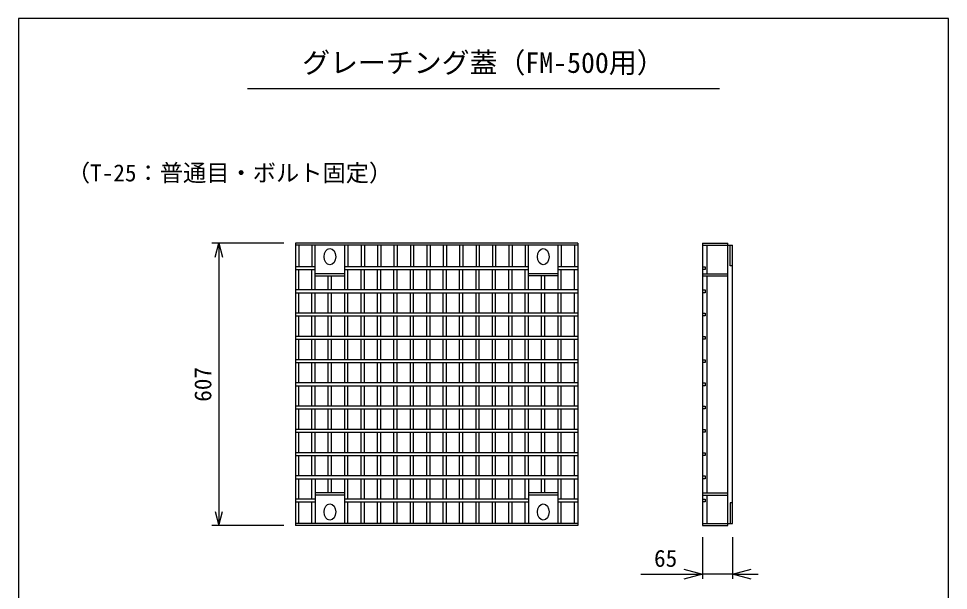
# Model space of a CAD drawing. Units: millimetres, scale not verified. Extents: x -6300 to 6300, y -4455 to 4455.
# Drawn here: x -1053 to 947, y -1344 to -114 of the extents above; entities that cross this region are included whole.
import ezdxf
from ezdxf.enums import TextEntityAlignment as Align

# ---------------------------------------------------------------- set-up
doc = ezdxf.new("R2010")
doc.units = ezdxf.units.MM
doc.header["$LTSCALE"] = 15
for name, color, linetype, lineweight in [('0-0_DIM', 7, 'Continuous', 25), ('0-2_HATCH', 6, 'Continuous', 25), ('0-5_TXT', 7, 'Continuous', 25)]:
    doc.layers.add(name, color=color, linetype=linetype, lineweight=lineweight)
doc.styles.add('ＭＳ ゴシック', font='')
doc.styles.get('ＭＳ ゴシック').set_extended_font_data('MS Gothic')

msp = doc.modelspace()

# ---------------------------------------------------------------- linework, layer by layer
at = {"layer": '0-0_DIM'}
for p, q in [((-482.45, -597.3), (-637.45, -597.3)), ((-622.45, -597.3), (-622.45, -1204.3)), ((-482.45, -1204.3), (-637.45, -1204.3)), ((417.8, -1229.3), (417.8, -1319.3)), ((482.8, -1229.3), (482.8, -1319.3)), ((285.47, -1309.3), (417.8, -1309.3)), ((482.8, -1309.3), (417.8, -1309.3)), ((482.8, -1309.3), (537.8, -1309.3))]:
    msp.add_line(p, q, dxfattribs=at)
for points in [[(-630.48, -627.3), (-622.45, -597.3), (-614.41, -627.3)], [(-630.48, -1174.3), (-622.45, -1204.3), (-614.41, -1174.3)], [(377.8, -1298.58), (417.8, -1309.3), (377.8, -1320.02)], [(522.8, -1320.02), (482.8, -1309.3), (522.8, -1298.58)]]:
    msp.add_lwpolyline(points, dxfattribs=at)
at = {"layer": '0-2_HATCH'}
for p, q in [((-457.45, -597.3), (-457.45, -1204.3)), ((149.55, -597.3), (-457.45, -597.3)), ((149.55, -597.3), (149.55, -1204.3)), ((417.8, -597.3), (417.8, -1204.3)), ((417.8, -597.3), (472.8, -597.3)), ((149.55, -601.8), (-457.45, -601.8)), ((-450.45, -601.8), (-450.45, -647.8)), ((-422.15, -601.8), (-422.15, -647.8)), ((-415.15, -697.8), (-415.15, -601.8)), ((-351.56, -697.8), (-351.56, -601.8)), ((-344.56, -601.8), (-344.56, -647.8)), ((-316.27, -601.8), (-316.27, -647.8)), ((-309.27, -601.8), (-309.27, -647.8)), ((-280.98, -601.8), (-280.98, -647.8)), ((-273.98, -601.8), (-273.98, -647.8)), ((-245.68, -601.8), (-245.68, -647.8)), ((-238.68, -601.8), (-238.68, -647.8)), ((-210.39, -601.8), (-210.39, -647.8)), ((-203.39, -601.8), (-203.39, -647.8)), ((-175.09, -601.8), (-175.09, -647.8)), ((-168.09, -601.8), (-168.09, -647.8)), ((-139.8, -601.8), (-139.8, -647.8)), ((-132.8, -601.8), (-132.8, -647.8)), ((-104.51, -601.8), (-104.51, -647.8)), ((-97.51, -601.8), (-97.51, -647.8)), ((-69.21, -601.8), (-69.21, -647.8)), ((-62.21, -601.8), (-62.21, -647.8)), ((-33.92, -601.8), (-33.92, -647.8)), ((-26.92, -601.8), (-26.92, -647.8)), ((1.38, -601.8), (1.38, -647.8)), ((8.38, -601.8), (8.38, -647.8)), ((36.67, -601.8), (36.67, -647.8)), ((43.67, -697.8), (43.67, -601.8)), ((107.26, -697.8), (107.26, -601.8)), ((114.26, -601.8), (114.26, -647.8)), ((142.55, -601.8), (142.55, -647.8)), ((417.8, -601.8), (482.8, -601.8)), ((427.8, -662.8), (427.8, -601.8)), ((482.8, -1199.8), (482.8, -601.8)), ((-415.15, -647.8), (-457.45, -647.8)), ((-457.45, -653.8), (-415.15, -653.8)), ((-450.45, -697.8), (-450.45, -653.8)), ((-422.15, -697.8), (-422.15, -653.8)), ((43.67, -647.8), (-351.56, -647.8)), ((-351.56, -653.8), (43.67, -653.8)), ((-344.56, -697.8), (-344.56, -653.8)), ((-316.27, -697.8), (-316.27, -653.8)), ((-309.27, -697.8), (-309.27, -653.8)), ((-280.98, -697.8), (-280.98, -653.8)), ((-273.98, -697.8), (-273.98, -653.8)), ((-245.68, -697.8), (-245.68, -653.8)), ((-238.68, -697.8), (-238.68, -653.8)), ((-210.39, -697.8), (-210.39, -653.8)), ((-203.39, -697.8), (-203.39, -653.8)), ((-175.09, -697.8), (-175.09, -653.8)), ((-168.09, -697.8), (-168.09, -653.8)), ((-139.8, -697.8), (-139.8, -653.8)), ((-132.8, -697.8), (-132.8, -653.8)), ((-104.51, -697.8), (-104.51, -653.8)), ((-97.51, -697.8), (-97.51, -653.8)), ((-69.21, -697.8), (-69.21, -653.8)), ((-62.21, -697.8), (-62.21, -653.8)), ((-33.92, -697.8), (-33.92, -653.8)), ((-26.92, -697.8), (-26.92, -653.8)), ((1.38, -697.8), (1.38, -653.8)), ((8.38, -697.8), (8.38, -653.8)), ((36.67, -697.8), (36.67, -653.8)), ((149.55, -647.8), (107.26, -647.8)), ((107.26, -653.8), (149.55, -653.8)), ((114.26, -697.8), (114.26, -653.8)), ((142.55, -697.8), (142.55, -653.8)), ((423.8, -653.8), (417.1, -653.8)), ((-351.56, -662.8), (-415.15, -662.8)), ((-415.15, -667.3), (-351.56, -667.3)), ((-386.86, -697.8), (-386.86, -667.3)), ((-379.86, -697.8), (-379.86, -667.3)), ((107.26, -662.8), (43.67, -662.8)), ((107.26, -667.3), (43.67, -667.3)), ((71.97, -697.8), (71.97, -667.3)), ((78.97, -697.8), (78.97, -667.3)), ((417.8, -662.8), (472.8, -662.8)), ((417.8, -667.3), (472.8, -667.3)), ((427.8, -1134.3), (427.8, -667.3)), ((149.55, -697.8), (-457.45, -697.8)), ((-457.45, -703.8), (149.55, -703.8)), ((-450.45, -747.8), (-450.45, -703.8)), ((-422.15, -747.8), (-422.15, -703.8)), ((-415.15, -747.8), (-415.15, -703.8)), ((-386.86, -747.8), (-386.86, -703.8)), ((-379.86, -747.8), (-379.86, -703.8)), ((-351.56, -747.8), (-351.56, -703.8)), ((-344.56, -747.8), (-344.56, -703.8)), ((-316.27, -747.8), (-316.27, -703.8)), ((-309.27, -747.8), (-309.27, -703.8)), ((-280.98, -747.8), (-280.98, -703.8)), ((-273.98, -747.8), (-273.98, -703.8)), ((-245.68, -747.8), (-245.68, -703.8)), ((-238.68, -747.8), (-238.68, -703.8)), ((-210.39, -747.8), (-210.39, -703.8)), ((-203.39, -747.8), (-203.39, -703.8)), ((-175.09, -747.8), (-175.09, -703.8)), ((-168.09, -747.8), (-168.09, -703.8)), ((-139.8, -747.8), (-139.8, -703.8)), ((-132.8, -747.8), (-132.8, -703.8)), ((-104.51, -747.8), (-104.51, -703.8)), ((-97.51, -747.8), (-97.51, -703.8)), ((-69.21, -747.8), (-69.21, -703.8)), ((-62.21, -747.8), (-62.21, -703.8)), ((-33.92, -747.8), (-33.92, -703.8)), ((-26.92, -747.8), (-26.92, -703.8)), ((1.38, -747.8), (1.38, -703.8)), ((8.38, -747.8), (8.38, -703.8)), ((36.67, -747.8), (36.67, -703.8)), ((43.67, -747.8), (43.67, -703.8)), ((71.97, -747.8), (71.97, -703.8)), ((78.97, -747.8), (78.97, -703.8)), ((107.26, -747.8), (107.26, -703.8)), ((114.26, -747.8), (114.26, -703.8)), ((142.55, -747.8), (142.55, -703.8)), ((423.8, -703.8), (417.1, -703.8)), ((149.55, -747.8), (-457.45, -747.8)), ((-457.45, -753.8), (149.55, -753.8)), ((-450.45, -797.8), (-450.45, -753.8)), ((-422.15, -797.8), (-422.15, -753.8)), ((-415.15, -797.8), (-415.15, -753.8)), ((-386.86, -797.8), (-386.86, -753.8)), ((-379.86, -797.8), (-379.86, -753.8)), ((-351.56, -797.8), (-351.56, -753.8)), ((-344.56, -797.8), (-344.56, -753.8)), ((-316.27, -797.8), (-316.27, -753.8)), ((-309.27, -797.8), (-309.27, -753.8)), ((-280.98, -797.8), (-280.98, -753.8)), ((-273.98, -797.8), (-273.98, -753.8)), ((-245.68, -797.8), (-245.68, -753.8)), ((-238.68, -797.8), (-238.68, -753.8)), ((-210.39, -797.8), (-210.39, -753.8)), ((-203.39, -797.8), (-203.39, -753.8)), ((-175.09, -797.8), (-175.09, -753.8)), ((-168.09, -797.8), (-168.09, -753.8)), ((-139.8, -797.8), (-139.8, -753.8)), ((-132.8, -797.8), (-132.8, -753.8)), ((-104.51, -797.8), (-104.51, -753.8)), ((-97.51, -797.8), (-97.51, -753.8)), ((-69.21, -797.8), (-69.21, -753.8)), ((-62.21, -797.8), (-62.21, -753.8)), ((-33.92, -797.8), (-33.92, -753.8)), ((-26.92, -797.8), (-26.92, -753.8)), ((1.38, -797.8), (1.38, -753.8)), ((8.38, -797.8), (8.38, -753.8)), ((36.67, -797.8), (36.67, -753.8)), ((43.67, -797.8), (43.67, -753.8)), ((71.97, -797.8), (71.97, -753.8)), ((78.97, -797.8), (78.97, -753.8)), ((107.26, -797.8), (107.26, -753.8)), ((114.26, -797.8), (114.26, -753.8)), ((142.55, -797.8), (142.55, -753.8)), ((423.8, -753.8), (417.1, -753.8)), ((149.55, -797.8), (-457.45, -797.8)), ((-457.45, -803.8), (149.55, -803.8)), ((-450.45, -847.8), (-450.45, -803.8)), ((-422.15, -847.8), (-422.15, -803.8)), ((-415.15, -847.8), (-415.15, -803.8)), ((-386.86, -847.8), (-386.86, -803.8)), ((-379.86, -847.8), (-379.86, -803.8)), ((-351.56, -847.8), (-351.56, -803.8)), ((-344.56, -847.8), (-344.56, -803.8)), ((-316.27, -847.8), (-316.27, -803.8)), ((-309.27, -847.8), (-309.27, -803.8)), ((-280.98, -847.8), (-280.98, -803.8)), ((-273.98, -847.8), (-273.98, -803.8)), ((-245.68, -847.8), (-245.68, -803.8)), ((-238.68, -847.8), (-238.68, -803.8)), ((-210.39, -847.8), (-210.39, -803.8)), ((-203.39, -847.8), (-203.39, -803.8)), ((-175.09, -847.8), (-175.09, -803.8)), ((-168.09, -847.8), (-168.09, -803.8)), ((-139.8, -847.8), (-139.8, -803.8)), ((-132.8, -847.8), (-132.8, -803.8)), ((-104.51, -847.8), (-104.51, -803.8)), ((-97.51, -847.8), (-97.51, -803.8)), ((-69.21, -847.8), (-69.21, -803.8)), ((-62.21, -847.8), (-62.21, -803.8)), ((-33.92, -847.8), (-33.92, -803.8)), ((-26.92, -847.8), (-26.92, -803.8)), ((1.38, -847.8), (1.38, -803.8)), ((8.38, -847.8), (8.38, -803.8)), ((36.67, -847.8), (36.67, -803.8)), ((43.67, -847.8), (43.67, -803.8)), ((71.97, -847.8), (71.97, -803.8)), ((78.97, -847.8), (78.97, -803.8)), ((107.26, -847.8), (107.26, -803.8)), ((114.26, -847.8), (114.26, -803.8)), ((142.55, -847.8), (142.55, -803.8)), ((423.8, -803.8), (417.1, -803.8)), ((149.55, -847.8), (-457.45, -847.8)), ((-457.45, -853.8), (149.55, -853.8)), ((-450.45, -897.8), (-450.45, -853.8)), ((-422.15, -897.8), (-422.15, -853.8)), ((-415.15, -897.8), (-415.15, -853.8)), ((-386.86, -897.8), (-386.86, -853.8)), ((-379.86, -897.8), (-379.86, -853.8)), ((-351.56, -897.8), (-351.56, -853.8)), ((-344.56, -897.8), (-344.56, -853.8)), ((-316.27, -897.8), (-316.27, -853.8)), ((-309.27, -897.8), (-309.27, -853.8)), ((-280.98, -897.8), (-280.98, -853.8)), ((-273.98, -897.8), (-273.98, -853.8)), ((-245.68, -897.8), (-245.68, -853.8)), ((-238.68, -897.8), (-238.68, -853.8)), ((-210.39, -897.8), (-210.39, -853.8)), ((-203.39, -897.8), (-203.39, -853.8)), ((-175.09, -897.8), (-175.09, -853.8)), ((-168.09, -897.8), (-168.09, -853.8)), ((-139.8, -897.8), (-139.8, -853.8)), ((-132.8, -897.8), (-132.8, -853.8)), ((-104.51, -897.8), (-104.51, -853.8)), ((-97.51, -897.8), (-97.51, -853.8)), ((-69.21, -897.8), (-69.21, -853.8)), ((-62.21, -897.8), (-62.21, -853.8)), ((-33.92, -897.8), (-33.92, -853.8)), ((-26.92, -897.8), (-26.92, -853.8)), ((1.38, -897.8), (1.38, -853.8)), ((8.38, -897.8), (8.38, -853.8)), ((36.67, -897.8), (36.67, -853.8)), ((43.67, -897.8), (43.67, -853.8)), ((71.97, -897.8), (71.97, -853.8)), ((78.97, -897.8), (78.97, -853.8)), ((107.26, -897.8), (107.26, -853.8)), ((114.26, -897.8), (114.26, -853.8)), ((142.55, -897.8), (142.55, -853.8)), ((423.8, -853.8), (417.1, -853.8)), ((149.55, -897.8), (-457.45, -897.8)), ((-457.45, -903.8), (149.55, -903.8)), ((-450.45, -947.8), (-450.45, -903.8)), ((-422.15, -947.8), (-422.15, -903.8)), ((-415.15, -947.8), (-415.15, -903.8)), ((-386.86, -947.8), (-386.86, -903.8)), ((-379.86, -947.8), (-379.86, -903.8)), ((-351.56, -947.8), (-351.56, -903.8)), ((-344.56, -947.8), (-344.56, -903.8)), ((-316.27, -947.8), (-316.27, -903.8)), ((-309.27, -947.8), (-309.27, -903.8)), ((-280.98, -947.8), (-280.98, -903.8)), ((-273.98, -947.8), (-273.98, -903.8)), ((-245.68, -947.8), (-245.68, -903.8)), ((-238.68, -947.8), (-238.68, -903.8)), ((-210.39, -947.8), (-210.39, -903.8)), ((-203.39, -947.8), (-203.39, -903.8)), ((-175.09, -947.8), (-175.09, -903.8)), ((-168.09, -947.8), (-168.09, -903.8)), ((-139.8, -947.8), (-139.8, -903.8)), ((-132.8, -947.8), (-132.8, -903.8)), ((-104.51, -947.8), (-104.51, -903.8)), ((-97.51, -947.8), (-97.51, -903.8)), ((-69.21, -947.8), (-69.21, -903.8)), ((-62.21, -947.8), (-62.21, -903.8)), ((-33.92, -947.8), (-33.92, -903.8)), ((-26.92, -947.8), (-26.92, -903.8)), ((1.38, -947.8), (1.38, -903.8)), ((8.38, -947.8), (8.38, -903.8)), ((36.67, -947.8), (36.67, -903.8)), ((43.67, -947.8), (43.67, -903.8)), ((71.97, -947.8), (71.97, -903.8)), ((78.97, -947.8), (78.97, -903.8)), ((107.26, -947.8), (107.26, -903.8)), ((114.26, -947.8), (114.26, -903.8)), ((142.55, -947.8), (142.55, -903.8)), ((423.8, -903.8), (417.1, -903.8)), ((149.55, -947.8), (-457.45, -947.8)), ((-457.45, -953.8), (149.55, -953.8)), ((-450.45, -997.8), (-450.45, -953.8)), ((-422.15, -997.8), (-422.15, -953.8)), ((-415.15, -997.8), (-415.15, -953.8)), ((-386.86, -997.8), (-386.86, -953.8)), ((-379.86, -997.8), (-379.86, -953.8)), ((-351.56, -997.8), (-351.56, -953.8)), ((-344.56, -997.8), (-344.56, -953.8)), ((-316.27, -997.8), (-316.27, -953.8)), ((-309.27, -997.8), (-309.27, -953.8)), ((-280.98, -997.8), (-280.98, -953.8)), ((-273.98, -997.8), (-273.98, -953.8)), ((-245.68, -997.8), (-245.68, -953.8)), ((-238.68, -997.8), (-238.68, -953.8)), ((-210.39, -997.8), (-210.39, -953.8)), ((-203.39, -997.8), (-203.39, -953.8)), ((-175.09, -997.8), (-175.09, -953.8)), ((-168.09, -997.8), (-168.09, -953.8)), ((-139.8, -997.8), (-139.8, -953.8)), ((-132.8, -997.8), (-132.8, -953.8)), ((-104.51, -997.8), (-104.51, -953.8)), ((-97.51, -997.8), (-97.51, -953.8)), ((-69.21, -997.8), (-69.21, -953.8)), ((-62.21, -997.8), (-62.21, -953.8)), ((-33.92, -997.8), (-33.92, -953.8)), ((-26.92, -997.8), (-26.92, -953.8)), ((1.38, -997.8), (1.38, -953.8)), ((8.38, -997.8), (8.38, -953.8)), ((36.67, -997.8), (36.67, -953.8)), ((43.67, -997.8), (43.67, -953.8)), ((71.97, -997.8), (71.97, -953.8)), ((78.97, -997.8), (78.97, -953.8)), ((107.26, -997.8), (107.26, -953.8)), ((114.26, -997.8), (114.26, -953.8)), ((142.55, -997.8), (142.55, -953.8)), ((423.8, -953.8), (417.1, -953.8)), ((149.55, -997.8), (-457.45, -997.8)), ((-457.45, -1003.8), (149.55, -1003.8)), ((-450.45, -1047.8), (-450.45, -1003.8)), ((-422.15, -1047.8), (-422.15, -1003.8)), ((-415.15, -1047.8), (-415.15, -1003.8)), ((-386.86, -1047.8), (-386.86, -1003.8)), ((-379.86, -1047.8), (-379.86, -1003.8)), ((-351.56, -1047.8), (-351.56, -1003.8)), ((-344.56, -1047.8), (-344.56, -1003.8)), ((-316.27, -1047.8), (-316.27, -1003.8)), ((-309.27, -1047.8), (-309.27, -1003.8)), ((-280.98, -1047.8), (-280.98, -1003.8)), ((-273.98, -1047.8), (-273.98, -1003.8)), ((-245.68, -1047.8), (-245.68, -1003.8)), ((-238.68, -1047.8), (-238.68, -1003.8)), ((-210.39, -1047.8), (-210.39, -1003.8)), ((-203.39, -1047.8), (-203.39, -1003.8)), ((-175.09, -1047.8), (-175.09, -1003.8)), ((-168.09, -1047.8), (-168.09, -1003.8)), ((-139.8, -1047.8), (-139.8, -1003.8)), ((-132.8, -1047.8), (-132.8, -1003.8)), ((-104.51, -1047.8), (-104.51, -1003.8)), ((-97.51, -1047.8), (-97.51, -1003.8)), ((-69.21, -1047.8), (-69.21, -1003.8)), ((-62.21, -1047.8), (-62.21, -1003.8)), ((-33.92, -1047.8), (-33.92, -1003.8)), ((-26.92, -1047.8), (-26.92, -1003.8)), ((1.38, -1047.8), (1.38, -1003.8)), ((8.38, -1047.8), (8.38, -1003.8)), ((36.67, -1047.8), (36.67, -1003.8)), ((43.67, -1047.8), (43.67, -1003.8)), ((71.97, -1047.8), (71.97, -1003.8)), ((78.97, -1047.8), (78.97, -1003.8)), ((107.26, -1047.8), (107.26, -1003.8)), ((114.26, -1047.8), (114.26, -1003.8)), ((142.55, -1047.8), (142.55, -1003.8)), ((423.8, -1003.8), (417.1, -1003.8)), ((149.55, -1047.8), (-457.45, -1047.8)), ((-457.45, -1053.8), (149.55, -1053.8)), ((-450.45, -1097.8), (-450.45, -1053.8)), ((-422.15, -1097.8), (-422.15, -1053.8)), ((-415.15, -1097.8), (-415.15, -1053.8)), ((-386.86, -1097.8), (-386.86, -1053.8)), ((-379.86, -1097.8), (-379.86, -1053.8)), ((-351.56, -1097.8), (-351.56, -1053.8)), ((-344.56, -1097.8), (-344.56, -1053.8)), ((-316.27, -1097.8), (-316.27, -1053.8)), ((-309.27, -1097.8), (-309.27, -1053.8)), ((-280.98, -1097.8), (-280.98, -1053.8)), ((-273.98, -1097.8), (-273.98, -1053.8)), ((-245.68, -1097.8), (-245.68, -1053.8)), ((-238.68, -1097.8), (-238.68, -1053.8)), ((-210.39, -1097.8), (-210.39, -1053.8)), ((-203.39, -1097.8), (-203.39, -1053.8)), ((-175.09, -1097.8), (-175.09, -1053.8)), ((-168.09, -1097.8), (-168.09, -1053.8)), ((-139.8, -1097.8), (-139.8, -1053.8)), ((-132.8, -1097.8), (-132.8, -1053.8)), ((-104.51, -1097.8), (-104.51, -1053.8)), ((-97.51, -1097.8), (-97.51, -1053.8)), ((-69.21, -1097.8), (-69.21, -1053.8)), ((-62.21, -1097.8), (-62.21, -1053.8)), ((-33.92, -1097.8), (-33.92, -1053.8)), ((-26.92, -1097.8), (-26.92, -1053.8)), ((1.38, -1097.8), (1.38, -1053.8)), ((8.38, -1097.8), (8.38, -1053.8)), ((36.67, -1097.8), (36.67, -1053.8)), ((43.67, -1097.8), (43.67, -1053.8)), ((71.97, -1097.8), (71.97, -1053.8)), ((78.97, -1097.8), (78.97, -1053.8)), ((107.26, -1097.8), (107.26, -1053.8)), ((114.26, -1097.8), (114.26, -1053.8)), ((142.55, -1097.8), (142.55, -1053.8)), ((423.8, -1053.8), (417.1, -1053.8)), ((149.55, -1097.8), (-457.45, -1097.8)), ((-457.45, -1103.8), (149.55, -1103.8)), ((-450.45, -1147.8), (-450.45, -1103.8)), ((-422.15, -1147.8), (-422.15, -1103.8)), ((-415.15, -1103.8), (-415.15, -1199.8)), ((-386.86, -1134.3), (-386.86, -1103.8)), ((-379.86, -1134.3), (-379.86, -1103.8)), ((-351.56, -1199.8), (-351.56, -1103.8)), ((-344.56, -1147.8), (-344.56, -1103.8)), ((-316.27, -1147.8), (-316.27, -1103.8)), ((-309.27, -1147.8), (-309.27, -1103.8)), ((-280.98, -1147.8), (-280.98, -1103.8)), ((-273.98, -1147.8), (-273.98, -1103.8)), ((-245.68, -1147.8), (-245.68, -1103.8)), ((-238.68, -1147.8), (-238.68, -1103.8)), ((-210.39, -1147.8), (-210.39, -1103.8)), ((-203.39, -1147.8), (-203.39, -1103.8)), ((-175.09, -1147.8), (-175.09, -1103.8)), ((-168.09, -1147.8), (-168.09, -1103.8)), ((-139.8, -1147.8), (-139.8, -1103.8)), ((-132.8, -1147.8), (-132.8, -1103.8)), ((-104.51, -1147.8), (-104.51, -1103.8)), ((-97.51, -1147.8), (-97.51, -1103.8)), ((-69.21, -1147.8), (-69.21, -1103.8)), ((-62.21, -1147.8), (-62.21, -1103.8)), ((-33.92, -1147.8), (-33.92, -1103.8)), ((-26.92, -1147.8), (-26.92, -1103.8)), ((1.38, -1147.8), (1.38, -1103.8)), ((8.38, -1147.8), (8.38, -1103.8)), ((36.67, -1147.8), (36.67, -1103.8)), ((43.67, -1103.8), (43.67, -1199.8)), ((71.97, -1134.3), (71.97, -1103.8)), ((78.97, -1134.3), (78.97, -1103.8)), ((107.26, -1199.8), (107.26, -1103.8)), ((114.26, -1147.8), (114.26, -1103.8)), ((142.55, -1147.8), (142.55, -1103.8)), ((423.8, -1103.8), (417.1, -1103.8)), ((-351.56, -1134.3), (-415.15, -1134.3)), ((-351.56, -1138.8), (-415.15, -1138.8)), ((107.26, -1134.3), (43.67, -1134.3)), ((107.26, -1138.8), (43.67, -1138.8)), ((417.8, -1134.3), (472.8, -1134.3)), ((417.8, -1138.8), (472.8, -1138.8)), ((427.8, -1199.8), (427.8, -1138.8)), ((-415.15, -1147.8), (-457.45, -1147.8)), ((-457.45, -1153.8), (-415.15, -1153.8)), ((-450.45, -1199.8), (-450.45, -1153.8)), ((-422.15, -1199.8), (-422.15, -1153.8)), ((43.67, -1147.8), (-351.56, -1147.8)), ((-351.56, -1153.8), (43.67, -1153.8)), ((-344.56, -1199.8), (-344.56, -1153.8)), ((-316.27, -1199.8), (-316.27, -1153.8)), ((-309.27, -1199.8), (-309.27, -1153.8)), ((-280.98, -1199.8), (-280.98, -1153.8)), ((-273.98, -1199.8), (-273.98, -1153.8)), ((-245.68, -1199.8), (-245.68, -1153.8)), ((-238.68, -1199.8), (-238.68, -1153.8)), ((-210.39, -1199.8), (-210.39, -1153.8)), ((-203.39, -1199.8), (-203.39, -1153.8)), ((-175.09, -1199.8), (-175.09, -1153.8)), ((-168.09, -1199.8), (-168.09, -1153.8)), ((-139.8, -1199.8), (-139.8, -1153.8)), ((-132.8, -1199.8), (-132.8, -1153.8)), ((-104.51, -1199.8), (-104.51, -1153.8)), ((-97.51, -1199.8), (-97.51, -1153.8)), ((-69.21, -1199.8), (-69.21, -1153.8)), ((-62.21, -1199.8), (-62.21, -1153.8)), ((-33.92, -1199.8), (-33.92, -1153.8)), ((-26.92, -1199.8), (-26.92, -1153.8)), ((1.38, -1199.8), (1.38, -1153.8)), ((8.38, -1199.8), (8.38, -1153.8)), ((36.67, -1199.8), (36.67, -1153.8)), ((149.55, -1147.8), (107.26, -1147.8)), ((107.26, -1153.8), (149.55, -1153.8)), ((114.26, -1199.8), (114.26, -1153.8)), ((142.55, -1199.8), (142.55, -1153.8)), ((423.8, -1153.8), (417.1, -1153.8)), ((149.55, -1199.8), (-457.45, -1199.8)), ((417.8, -1199.8), (482.8, -1199.8)), ((149.55, -1204.3), (-457.45, -1204.3))]:
    msp.add_line(p, q, dxfattribs=at)
for points in [[(417.8, -1204.3), (472.8, -1204.3), (472.8, -597.3)], [(482.8, -645.8), (477.8, -645.8), (477.8, -601.8)], [(417.8, -647.8), (423.8, -647.8), (423.8, -653.8)], [(417.8, -697.8), (423.8, -697.8), (423.8, -703.8)], [(417.8, -747.8), (423.8, -747.8), (423.8, -753.8)], [(417.8, -797.8), (423.8, -797.8), (423.8, -803.8)], [(417.8, -847.8), (423.8, -847.8), (423.8, -853.8)], [(417.8, -897.8), (423.8, -897.8), (423.8, -903.8)], [(417.8, -947.8), (423.8, -947.8), (423.8, -953.8)], [(417.8, -997.8), (423.8, -997.8), (423.8, -1003.8)], [(417.8, -1047.8), (423.8, -1047.8), (423.8, -1053.8)], [(417.8, -1097.8), (423.8, -1097.8), (423.8, -1103.8)], [(417.8, -1147.8), (423.8, -1147.8), (423.8, -1153.8)], [(482.8, -1155.8), (477.8, -1155.8), (477.8, -1199.8)]]:
    msp.add_lwpolyline(points, dxfattribs=at)
for centre in [(-383.45, -626.3), (75.55, -626.3), (-383.45, -1175.3), (75.55, -1175.3)]:
    msp.add_ellipse(centre, major_axis=(0, 17.5), ratio=0.714286, dxfattribs=at)
at = {"layer": '0-5_TXT'}
msp.add_line((-560.87, -264.19), (454.72, -264.19), dxfattribs=at)
msp.add_lwpolyline([(-1053.08, -3214.19), (946.92, -3214.19), (946.92, -114.19), (-1053.08, -114.19)], close=True, dxfattribs=at)

# ---------------------------------------------------------------- texts
at = {"layer": '0-0_DIM', "style": 'ＭＳ ゴシック'}
for s, p in [('（T-25：普通目・ボルト固定）', (-949.2, -475.33)), ('65', (313.72, -1304.3))]:
    msp.add_text(s, height=36.66, dxfattribs=at).set_placement(p, align=Align.BOTTOM_LEFT)
msp.add_text('607', height=36.66, rotation=90, dxfattribs=at).set_placement((-627.45, -938.3), align=Align.BOTTOM_LEFT)
at = {"layer": '0-5_TXT', "style": 'ＭＳ ゴシック'}
msp.add_text('グレーチング蓋（FM-500用）', height=43.99, dxfattribs=at).set_placement((-443.08, -244.19), align=Align.BOTTOM_LEFT)

doc.saveas('drawing.dxf')
